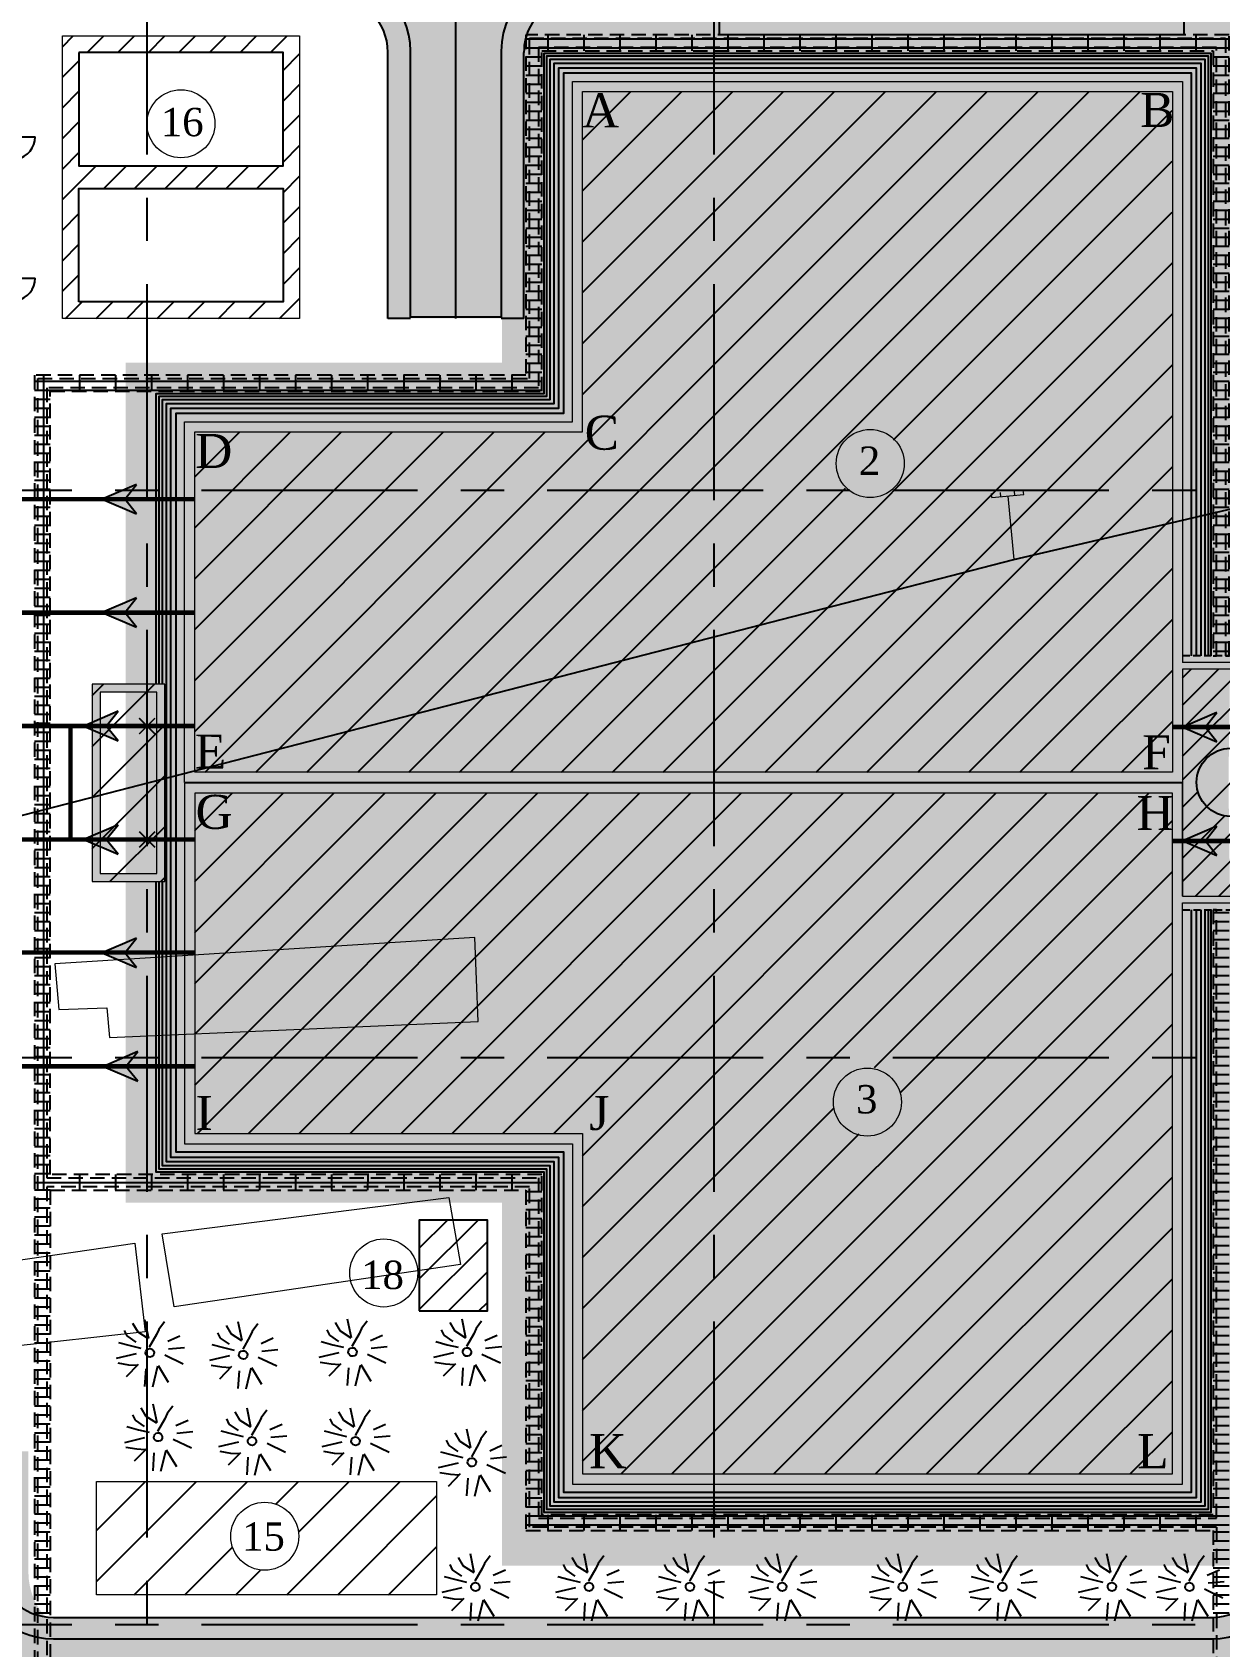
# Model space of a CAD drawing. Header units: metres. Extents: x 407434 to 407851, y 1441715 to 1442241.
# Drawn here: x 407650.4 to 407702.8, y 1441774 to 1441845.2 of the extents above; entities that cross this region are included whole.
import ezdxf

# ---------------------------------------------------------------- set-up
doc = ezdxf.new("R2010")
doc.units = ezdxf.units.M
doc.linetypes.add('CENTER', pattern=[50.800000000000004, 31.75, -6.35, 6.35, -6.35])
doc.linetypes.add('HIDDEN', pattern=[9.524999999999999, 6.35, -3.175])
for name, color, linetype in [('BRICK WALL', 1, 'Continuous'), ('Cen-Line', 251, 'CENTER'), ('CO-ORDINATES POINT', 3, 'Continuous'), ('DIM LAYER', 8, 'Continuous'), ('Ele-Line', 8, 'ZIGZAG'), ('EMBLEM', 211, 'Continuous'), ('FLOW_DIRECTION', 7, 'Continuous'), ('grid', 8, 'CENTER'), ('HATCH', 253, 'Continuous'), ('PCC', 8, 'HIDDEN'), ('PIPE', 3, 'Continuous'), ('PROPOSED_ROAD', 11, 'Continuous'), ('Tree2', 104, 'Continuous'), ('TXT-2', 7, 'Continuous'), ('y_cor', 252, 'Continuous')]:
    doc.layers.add(name, color=color, linetype=linetype)
for name, color, linetype, lineweight in [('Elec', 1, 'ELEC', 18), ('Electric-Pole', 1, 'ELEC', 18), ('WALL', 7, 'Continuous', 20)]:
    doc.layers.add(name, color=color, linetype=linetype, lineweight=lineweight)
doc.styles.add('Bno', font='romantic.ttf', dxfattribs={"height": 2.5})
doc.styles.get("Standard").update_dxf_attribs({"font": 'simplex.shx'})
doc.linetypes.add('ELEC', pattern='A,6.349999999999998,-2.54,["E",Standard,S=3.799999999999998,R=0,X=0,Y=-1.9],-5.08,25.4', length=39.37)
doc.linetypes.add('ZIGZAG', pattern='A,0.00254,-5.08,[131,ltypeshp.shx,S=5.08,R=0,X=-5.08,Y=0],-10.16,[131,ltypeshp.shx,S=5.08,R=180,X=5.08,Y=0],-5.08', length=20.32254)
pattern_1 = [(45, (0, 0), (-0.6735192090801865, 0.6735192090801865), [])]
pattern_2 = [(0, (0, 0), (0.3175, 0.3175), [0.15875, -0.4762500000000001]), (90, (0.079375, -0.079375), (-0.3175, 0.3175), [0.15875, -0.4762500000000001])]

# ---------------------------------------------------------------- blocks, each defined once
blk = doc.blocks.new('PEP')
at = {"layer": 'Electric-Pole'}
for p, q in [((-0.7042795380693861, 2.817178851692004), (-0.7043480727006683, 2.998883813619613)), ((-0.3119818964623846, 2.817178850760683), (-0.3120504310936667, 2.998883812688291)), ((0.3119818971608765, 2.817178851226343), (0.3119133625295944, 2.998883814085273)), ((0.7042795385350475, 2.817178850295022), (0.7042110039037655, 2.998883812222629))]:
    blk.add_line(p, q, dxfattribs=at)
at = {"layer": 'Electric-Pole', "linetype": 'Continuous'}
for p, q in [((-0.7042795380693861, 2.817178851692004), (0.7042795385350475, 2.817178850295022)), ((0, 2.817178850993514), (0, 0))]:
    blk.add_line(p, q, dxfattribs=at)
blk = doc.blocks.new('FLD')
blk.add_hatch(color=3).paths.add_polyline_path([(-0.4199999999999875, -0.5250000000000057), (0, 0), (-0.4199999999999875, 0.5250000000000057), (0.7980000000000019, 0)])
at = {"color": 250}
for p, q in [((0, 0), (-0.4199999999999875, 0.5250000000000057)), ((-0.4199999999999875, 0.5250000000000057), (0.7980000000000019, 0)), ((0.7980000000000019, 0), (-0.4199999999999875, -0.5250000000000057)), ((-0.4199999999999875, -0.5250000000000057), (0, 0))]:
    blk.add_line(p, q, dxfattribs=at)
blk = doc.blocks.new('A$C0ED2451D')
at = {"color": 4}
blk.add_line((0, 0), (0, 806.1674950168817), dxfattribs=at)
blk.add_arc((-20.4131896039471, -242.4560352496628), 1048.82219967917, 13.36595349806649, 88.88478383463223)
blk = doc.blocks.new('A$C1A934475')
at = {"const_width": 0.1}
for points in [[(0.5, 0.5), (-0.5, -0.5)], [(-0.5, 0.5), (0.5, -0.5)]]:
    blk.add_lwpolyline(points, dxfattribs=at)
blk = doc.blocks.new('A$C7A43648C')
at = {"layer": 'DIM LAYER'}
h = blk.add_hatch(dxfattribs=at)
h.set_pattern_fill('GRATE', color=256, scale=0.5)
h.set_pattern_definition([(0, (0, 0), (0, 0.396875), []), (90, (0, 0), (-1.5875, 9.720633968232115e-17), [])])
h.paths.add_polyline_path([(-2.13524491089629, -11.71300910320133), (-1.435244910884649, -11.71300910320133), (-1.435244910884649, -39.07550910301507), (-32.43524491082644, -39.07550910301507), (-32.43524491082644, -24.07550910301507), (-54.10526700451737, -24.07550910301507), (-54.10526700451737, 11.84949089679867), (-32.43524491082644, 11.84949089679867), (-32.43524491082644, 26.84949089679867), (-1.435244910884649, 26.84949089679867), (-1.435244910884649, -0.5130091030150652), (-2.13524491089629, -0.5130091030150652), (-2.13524491089629, 26.14949089684524), (-31.73524491087301, 26.14949089684524), (-31.73524491087301, 11.14949089684524), (-53.40526700450573, 11.14949089684524), (-53.40526700450573, -23.37550910306163), (-31.73524491087301, -23.37550910306163), (-31.73524491087301, -38.37550910306163), (-2.13524491089629, -38.37550910306163)])
at = {"layer": 'EMBLEM'}
h = blk.add_hatch(dxfattribs=at)
h.set_pattern_fill('ANSI31', color=256, scale=0.5)
h.set_pattern_definition([(45, (-407707.9019562653, -1441825.094725574), (-1.122532015133644, 1.122532015133644), [])])
edge = h.paths.add_edge_path(flags=16)
edge.add_arc((-1.401956265326589, -6.094725574133918), 1.50000000002164, 0, 360)
h.paths.add_polyline_path([(-3.485244910873007, -1.113009103108197), (-3.485244910873007, -11.1130091031082), (0.514755089126993, -11.1130091031082), (0.514755089126993, -1.113009103108197)])
h = blk.add_hatch(dxfattribs=at)
h.set_pattern_fill('ANSI31', color=256, scale=0.5)
h.set_pattern_definition([(45, (-407704.4994106674, -1441815.992980273), (-1.122532015133644, 1.122532015133644), [])])
h.paths.add_polyline_path([(-3.485244910873007, -1.113009103108197), (-3.485244910873007, -11.1130091031082), (0.514755089126993, -11.1130091031082), (0.514755089126993, -1.113009103108197)], flags=16)
edge = h.paths.add_edge_path(flags=0)
edge.add_arc((-1.401956265326589, -6.094725574133918), 1.50000000002164, 0, 180)
edge.add_arc((-1.401956265326589, -6.094725574133918), 1.50000000002164, 180, 360)
h = blk.add_hatch(dxfattribs=at)
h.set_pattern_fill('ANSI31', color=256, scale=0.5)
h.set_pattern_definition([(45, (-407704.6372011757, -1441818.221898482), (-1.122532015133644, 1.122532015133644), [])])
h.paths.add_polyline_path([(-48.36307923478307, -1.763381403172389), (-51.5630797392223, -1.763381403172389), (-51.56306835327996, -10.46338139730506), (-48.36307923478307, -10.46338139730506)])
at = {"layer": 'HATCH'}
h = blk.add_hatch(color=8, dxfattribs=at)
h.dxf.hatch_style = 1
edge = h.paths.add_edge_path()
edge.add_line((-1.535244910919573, -11.71300910320133), (-1.535244910919572, -40.47550910306163))
edge.add_line((-1.535244910919573, -40.47550910315476), (-33.33524491089629, -40.47550910315477))
edge.add_line((-33.33524491084972, -40.47550910315476), (-33.33524491084973, -24.47550910315476))
edge.add_line((-33.33524491084972, -24.47550910315476), (-49.93524491082643, -24.47550910315476))
edge.add_line((-49.93524491082644, -24.47550910315476), (-49.93524491082645, 12.2494908967521))
edge.add_line((-49.93524491082644, 12.24949089693837), (-33.33524491084972, 12.24949089693837))
edge.add_line((-33.33524491084972, 12.24949089693837), (-33.33524491084972, 28.24949089693837))
edge.add_line((-33.33524491084972, 28.24949089693837), (-1.535244910873008, 28.24949089693837))
edge.add_line((-1.535244910919573, 28.24949089693837), (-1.535244910919572, -0.5130091029219344))
edge.add_line((-1.38524491089629, -11.71300910320133), (-1.38524491089629, -40.62550910306163))
edge.add_line((-1.38524491089629, -40.62550910306163), (-33.48524491087301, -40.62550910306163))
edge.add_line((-33.48524491087301, -40.62550910306163), (-33.48524491087301, -24.62550910306163))
edge.add_line((-33.48524491087301, -24.62550910306163), (-50.08524491084972, -24.62550910306163))
edge.add_line((-50.08524491084972, -24.62550910306163), (-50.08524491084972, 12.39949089684524))
edge.add_line((-50.08524491084972, 12.39949089684524), (-33.48524491087301, 12.39949089684524))
edge.add_line((-33.48524491087301, 12.39949089684524), (-33.48524491087301, 28.39949089684524))
edge.add_line((-33.48524491087301, 28.39949089684524), (-1.38524491089629, 28.39949089684524))
edge.add_line((-1.38524491089629, 28.39949089684524), (-1.38524491089629, -0.5130091030150616))
h = blk.add_hatch(dxfattribs=at)
h.set_pattern_fill('ANSI31', color=6, scale=0.3)
h.set_pattern_definition(pattern_1)
h.paths.add_polyline_path([(-52.87526700430317, 14.34949089679867), (-52.87526700430317, 26.80949089676142), (-42.41526700434042, 26.80949089676142), (-42.41526700434042, 14.34949089679867)])
h.paths.add_polyline_path([(-52.14526700432179, 26.07949089678004), (-52.14526700432179, 21.07949089678004), (-43.14526700432179, 21.07949089678004), (-43.14526700432179, 26.07949089678004)], flags=16)
h.paths.add_polyline_path([(-52.14526700432179, 15.07949089678004), (-52.14526700432179, 20.07949089678004), (-43.14526700432179, 20.07949089678004), (-43.14526700432179, 15.07949089678004)], flags=16)
h = blk.add_hatch(color=256, dxfattribs=at)
h.dxf.hatch_style = 1
h.paths.add_polyline_path([(-47.03524491086137, 9.34949089679867), (-29.93524491088465, 9.34949089679867), (-29.93524491088465, 24.34949089679867), (-3.935244910884649, 24.34949089679867), (-3.935244910884649, -5.65050910320133), (-47.03524491086137, -5.65050910320133)], flags=16)
h.paths.add_polyline_path([(-47.48524491087301, 9.799490896752104), (-30.38524491089629, 9.799490896752104), (-30.38524491089629, 24.7994908967521), (-3.485244910873007, 24.7994908967521), (-3.485244910873007, -6.100509103154764), (-47.48524491087301, -6.100509103154764)])
h = blk.add_hatch(dxfattribs=at)
h.set_pattern_fill('ANSI31', color=6, scale=0.5)
h.set_pattern_definition([(45, (0.5, -0.05000000004656613), (-1.122532015133644, 1.122532015133644), [])])
edge = h.paths.add_edge_path(flags=16)
edge.add_arc((-17.25769779883558, 7.907682093093172), 1.500000000144333, 0, 360)
h.paths.add_polyline_path([(-3.947229315061122, 24.34949089679867), (-29.93524491088465, 24.34949089679867), (-29.93524491088465, 9.34949089679867), (-47.03524491086137, 9.34949089679867), (-47.03524491086137, -5.65050910320133), (-3.935244910884649, -5.65050910320133), (-3.919572997605428, 9.34949089679867)])
h = blk.add_hatch(color=256, dxfattribs=at)
h.dxf.hatch_style = 1
h.paths.add_polyline_path([(0.8147550891153514, -8.676786561263725), (0.514755089126993, -8.676786561263725), (0.514755089126993, -11.1130091031082), (-3.485244910873007, -11.1130091031082), (-3.485244910873007, -11.41300910315476), (0.8147550891153514, -11.41300910315476)])
h.paths.add_polyline_path([(0.8147550891153514, -0.8130091030616313), (-3.485244910873007, -0.8130091030616313), (-3.485244910873007, -1.113009103108197), (0.514755089126993, -1.113009103108197), (0.514755089126993, -8.676786561263725), (0.8147550891153514, -8.676786561263725)])
h = blk.add_hatch(color=256, dxfattribs=at)
h.dxf.hatch_style = 1
h.paths.add_polyline_path([(-48.36307923478307, -1.763381403172389), (-51.5630797392223, -1.763381403172389), (-51.56306835327996, -10.46338139730506), (-48.36307923478307, -10.46338139730506)])
h.paths.add_polyline_path([(-48.713079234818, -2.113381403265521), (-51.213079234818, -2.113381403265521), (-51.21306885773083, -10.11338139721192), (-48.713079234818, -10.11338139721192)], flags=16)
h = blk.add_hatch(color=256, dxfattribs=at)
h.dxf.hatch_style = 1
h.paths.add_polyline_path([(-47.03524491086137, -21.57550910301507), (-29.93524491088465, -21.57550910301507), (-29.93524491088465, -36.57550910301507), (-3.935244910884649, -36.57550910301507), (-3.935244910884649, -6.575509103015065), (-47.03524491086137, -6.575509103015065)], flags=16)
h.paths.add_polyline_path([(-47.48524491087301, -22.0255091029685), (-30.38524491089629, -22.0255091029685), (-30.38524491089629, -37.0255091029685), (-3.485244910873007, -37.0255091029685), (-3.485244910873007, -6.125509103061631), (-47.48524491087301, -6.125509103061631)])
h = blk.add_hatch(dxfattribs=at)
h.set_pattern_fill('ANSI31', color=6, scale=0.5)
h.set_pattern_definition([(45, (0.5, 0.07499999995343387), (-1.122532015133644, 1.122532015133644), [])])
edge = h.paths.add_edge_path(flags=16)
edge.add_arc((-17.38074144668644, -20.13786476128735), 1.500000000020336, 0, 360)
h.paths.add_polyline_path([(-29.93524491088465, -36.57550910301507), (-3.935244910884649, -36.57550910301507), (-3.935244910884649, -6.575509103015065), (-47.03524491086137, -6.575509103015065), (-47.03524491086137, -21.57550910301507), (-29.93524491088465, -21.57550910301507)])
h = blk.add_hatch(dxfattribs=at)
h.set_pattern_fill('GRATE', color=256, scale=0.5)
h.set_pattern_definition([(0, (-407709.2072232694, -1441818.221898482), (0, 0.396875), []), (90, (-407709.2072232694, -1441818.221898482), (-1.5875, 9.720633968232115e-17), [])])
h.paths.add_polyline_path([(-53.40526700450573, -42.90442731278017), (-54.10526700451737, -42.90442731278017), (-54.10526700451737, -23.8139058186207), (-53.40526700450573, -23.8139058186207)])
h = blk.add_hatch(dxfattribs=at)
h.set_pattern_fill('ANSI31', color=6, scale=0.3)
h.set_pattern_definition(pattern_1)
h.paths.add_polyline_path([(-37.13720117573394, -29.39298027264886), (-34.13720117573394, -29.39298027264886), (-34.13720117573394, -25.39298027264886), (-37.13720117573394, -25.39298027264886)])
h = blk.add_hatch(dxfattribs=at)
h.set_pattern_fill('ANSI31', color=6, scale=0.5)
h.set_pattern_definition([(45, (0, 0), (-1.122532015133644, 1.122532015133644), [])])
edge = h.paths.add_edge_path(flags=16)
edge.add_arc((-43.95229461271083, -39.32698784745298), 1.50000000002164, 0, 360)
h.paths.add_polyline_path([(-51.37274491100106, -41.90442731278017), (-51.37274491100106, -36.90442731278017), (-36.37274491100106, -36.90442731278017), (-36.37274491100106, -41.90442731278017)])
h = blk.add_hatch(dxfattribs=at)
h.set_pattern_fill('GRATE', color=256, scale=0.5)
h.set_pattern_definition([(0, (-407704.6372011757, -1441818.221898482), (0, 0.396875), []), (90, (-407704.6372011757, -1441818.221898482), (-1.5875, 9.720633968232115e-17), [])])
h.paths.add_polyline_path([(-2.13524491089629, -42.90392726287246), (-1.435244910884649, -42.90392726287246), (-1.435244910884649, -38.89706025621854), (-2.13524491089629, -38.89706025621854)])
at = {"elevation": 30.02983894102666}
for points in [[(-52.14526700432179, 26.07949089678004), (-52.14526700432179, 21.07949089678004), (-43.14526700432179, 21.07949089678004), (-43.14526700432179, 26.07949089678004)], [(-52.14526700432179, 15.07949089678004), (-52.14526700432179, 20.07949089678004), (-43.14526700432179, 20.07949089678004), (-43.14526700432179, 15.07949089678004)]]:
    blk.add_lwpolyline(points, close=True, dxfattribs=at)
at = {"color": 252}
blk.add_circle((-1.364813562307972, -6.094725574133918), 1.50000000002164, dxfattribs=at)
at = {"layer": 'BRICK WALL', "elevation": 30.02983894102666}
for points in [[(-3.435244910884649, 37.30949089676142), (-3.435244910884649, 26.84949089679867), (-23.8952449108474, 26.84949089679867), (-23.8952449108474, 37.30949089676142)], [(-37.13720117573394, -29.39298027264886), (-34.13720117573394, -29.39298027264886), (-34.13720117573394, -25.39298027264886), (-37.13720117573394, -25.39298027264886)]]:
    blk.add_lwpolyline(points, close=True, dxfattribs=at)
at = {"layer": 'BRICK WALL', "color": 252, "elevation": 30.02983894102666}
for points in [[(-48.73524491087301, -1.763381403172389), (-48.73524491087301, 11.0494908967521), (-31.63524491083808, 11.0494908967521), (-31.63524491083808, 26.0494908967521), (-2.235244910873007, 26.0494908967521), (-2.235244910873007, -0.5130091030150652)], [(-48.61024491087301, -1.763381403172389), (-48.61024491087301, 10.9244908967521), (-31.51024491083808, 10.9244908967521), (-31.51024491083808, 25.9244908967521), (-2.360244910873007, 25.9244908967521), (-2.360244910873007, -0.5130091030150652)], [(-48.46024491084972, -1.763381403172389), (-48.46024491084972, 10.77449089684524), (-31.36024491087301, 10.77449089684524), (-31.36024491087301, 25.77449089684524), (-2.51024491089629, 25.77449089684524), (-2.51024491089629, -0.5130091030150652)], [(-48.28524491086137, -10.46338139730506), (-48.28524491086137, 10.59949089679867), (-31.18524491082644, 10.59949089679867), (-31.18524491082644, 25.59949089679867), (-2.685244910884649, 25.59949089679867), (-2.685244910884649, -0.5130091030150652)], [(-48.08524491084972, -10.46338139730506), (-48.08524491084972, 10.39949089684524), (-30.98524491087301, 10.39949089684524), (-30.98524491087301, 25.39949089684524), (-2.88524491089629, 25.39949089684524), (-2.88524491089629, -0.5130091030150652)], [(-47.86024491087301, -10.46338139730506), (-47.86024491087301, 10.1744908967521), (-30.76024491083808, 10.1744908967521), (-30.76024491083808, 25.1744908967521), (-3.110244910873007, 25.1744908967521), (-3.110244910873007, -0.5130091030150652)], [(-2.235244910873007, -11.71300910320133), (-2.235244910873007, -38.2755091029685), (-31.63524491083808, -38.2755091029685), (-31.63524491083808, -23.2755091029685), (-48.73524491087301, -23.2755091029685), (-48.73524491087301, -10.46338139730506)], [(-2.360244910873007, -11.71300910320133), (-2.360244910873007, -38.1505091029685), (-31.51024491083808, -38.1505091029685), (-31.51024491083808, -23.1505091029685), (-48.61024491087301, -23.1505091029685), (-48.61024491087301, -10.46338139730506)], [(-2.51024491089629, -11.71300910320133), (-2.51024491089629, -38.00050910306163), (-31.36024491087301, -38.00050910306163), (-31.36024491087301, -23.00050910306163), (-48.46024491084972, -23.00050910306163), (-48.46024491084972, -10.46338139730506)], [(-2.685244910884649, -11.71300910320133), (-2.685244910884649, -37.82550910301507), (-31.18524491082644, -37.82550910301507), (-31.18524491082644, -22.82550910301507), (-48.28524491086137, -22.82550910301507), (-48.28524491086137, -10.46338139730506)], [(-2.88524491089629, -11.71300910320133), (-2.88524491089629, -37.62550910306163), (-30.98524491087301, -37.62550910306163), (-30.98524491087301, -22.62550910306163), (-48.08524491084972, -22.62550910306163), (-48.08524491084972, -10.46338139730506)], [(-3.110244910873007, -11.71300910320133), (-3.110244910873007, -37.4005091029685), (-30.76024491083808, -37.4005091029685), (-30.76024491083808, -22.4005091029685), (-47.86024491087301, -22.4005091029685), (-47.86024491087301, -10.46338139730506)]]:
    blk.add_lwpolyline(points, dxfattribs=at)
at = {"layer": 'DIM LAYER', "linetype": 'HIDDEN', "ltscale": 0.1}
for points in [[(-53.95526700449409, -49.80442731222138), (-53.95526700449409, 11.6994908968918), (-32.28524491086137, 11.6994908968918), (-32.28524491086137, 26.6994908968918), (-1.585244910849724, 26.6994908968918), (-1.585244910849724, -0.5130091030150652), (-1.435244910884649, -0.5130091030150652), (-1.435244910884649, 26.84949089679867), (-32.43524491082644, 26.84949089679867), (-32.43524491082644, 11.84949089679867), (-54.10526700451737, 11.84949089679867), (-54.10526700451737, -49.65442731231451)], [(-1.985244910873007, -38.9255091031082), (-32.28524491086137, -38.9255091031082), (-32.28524491086137, -23.9255091031082), (-53.55526700452901, -23.9255091031082)], [(-53.40526700450573, -24.07550910301507), (-32.43524491082644, -24.07550910301507), (-32.43524491082644, -39.07550910301507), (-2.13524491089629, -39.07550910301507)], [(-2.13524491089629, -39.07550910301507), (-2.13524491089629, -49.65442731231451)], [(-1.985244910873007, -38.9255091031082), (-1.985244910873007, -49.80442731222138)]]:
    blk.add_lwpolyline(points, dxfattribs=at)
blk.add_lwpolyline([(-1.985244910873007, -0.5130091030150652), (-1.985244910873007, 26.2994908967521), (-31.88524491083808, 26.2994908967521), (-31.88524491083808, 11.2994908967521), (-53.55526700452901, 11.2994908967521), (-53.55526700452901, -23.5255091029685), (-31.88524491083808, -23.5255091029685), (-31.88524491083808, -38.5255091029685), (-1.985244910873007, -38.5255091029685), (-1.985244910873007, -11.71300910320133), (-2.13524491089629, -11.71300910320133), (-2.13524491089629, -38.37550910306163), (-31.73524491087301, -38.37550910306163), (-31.73524491087301, -23.37550910306163), (-53.40526700450573, -23.37550910306163), (-53.40526700450573, 11.14949089684524), (-31.73524491087301, 11.14949089684524), (-31.73524491087301, 26.14949089684524), (-2.13524491089629, 26.14949089684524), (-2.13524491089629, -0.5130091030150652)], close=True, dxfattribs=at)
at = {"layer": 'DIM LAYER', "linetype": 'HIDDEN', "ltscale": 0.1, "elevation": 30.02983894102666}
for points in [[(-53.55526700452901, -23.9255091031082), (-53.55526700452901, -49.80442731222138)], [(-53.40526700450573, -24.07550910301507), (-53.40526700450573, -49.65442731231451)]]:
    blk.add_lwpolyline(points, dxfattribs=at)
at = {"layer": 'PCC', "ltscale": 0.05, "elevation": 30.02983894102666}
blk.add_lwpolyline([(-3.485244910873007, -11.71300910320133), (1.11475508910371, -11.71300910320133), (1.11475508910371, -0.5130091030150652), (-3.485244910873007, -0.5130091030150652)], dxfattribs=at)
at = {"layer": 'PIPE', "color": 8, "linetype": 'HIDDEN', "ltscale": 0.25, "const_width": 0.2, "elevation": 30.02983894102666, "flags": 128}
for points in [[(-56.26524491060991, 6.386990896891803), (-47.03524491091957, 6.386990896891803)], [(-56.25002991606016, 1.386990896891803), (-47.02002991636982, 1.386990896891803)], [(-56.25002991606016, -3.613009103108197), (-47.02002991636982, -3.613009103108197)], [(-52.51400571654085, -8.613009103108197), (-52.51400571654085, -3.613009103108197)], [(-56.25002991606016, -8.613009103108197), (-47.02002991636982, -8.613009103108197)], [(-56.26524491060991, -13.59779410855845), (-47.03524491091957, -13.59779410855845)], [(-56.25002991606016, -18.6130091031082), (-47.02002991636982, -18.6130091031082)]]:
    blk.add_lwpolyline(points, dxfattribs=at)
at = {"layer": 'PIPE', "linetype": 'HIDDEN', "ltscale": 0.25, "const_width": 0.2, "elevation": 30.02983894102666, "flags": 128}
for points in [[(8.286378672055434, -3.660214828327298), (-3.935244910884649, -3.660214828327298)], [(8.314755089581013, -8.676786561263725), (-3.935244910884649, -8.676786561263725)]]:
    blk.add_lwpolyline(points, dxfattribs=at)
at = {"layer": 'WALL', "color": 5, "elevation": 30.02983894102666}
blk.add_lwpolyline([(-52.87526700430317, 14.34949089679867), (-52.87526700430317, 26.80949089676142), (-42.41526700434042, 26.80949089676142), (-42.41526700434042, 14.34949089679867)], close=True, dxfattribs=at)
at = {"layer": 'WALL', "elevation": 30.02983894102666, "flags": 128}
for points in [[(-3.485244910873007, -1.113009103108194), (-3.485244910873007, -6.100509103154764), (-47.48524491087301, -6.100509103154764), (-47.48524491087301, 9.799490896752104), (-30.38524491089629, 9.799490896752104), (-30.38524491089629, 24.7994908967521), (-3.485244910873007, 24.7994908967521), (-3.485244910873007, -0.8130091030616313)], [(-3.485244910873007, -11.1130091031082), (-3.485244910873007, -6.125509103061631), (-47.48524491087301, -6.125509103061631), (-47.48524491087301, -22.0255091029685), (-30.38524491089629, -22.0255091029685), (-30.38524491089629, -37.0255091029685), (-3.485244910873007, -37.0255091029685), (-3.485244910873007, -11.41300910315476)]]:
    blk.add_lwpolyline(points, dxfattribs=at)
for points in [[(-47.03524491086137, 9.34949089679867), (-29.93524491088465, 9.34949089679867), (-29.93524491088465, 24.34949089679867), (-3.935244910884649, 24.34949089679867), (-3.935244910884649, -5.65050910320133), (-47.03524491086137, -5.65050910320133)], [(-48.36307923478307, -1.763381403172389), (-51.5630797392223, -1.763381403172389), (-51.56306835327996, -10.46338139730506), (-48.36307923478307, -10.46338139730506)], [(-48.713079234818, -2.113381403265521), (-51.213079234818, -2.113381403265521), (-51.21306885773083, -10.11338139721192), (-48.713079234818, -10.11338139721192)], [(-47.03524491086137, -21.57550910301507), (-29.93524491088465, -21.57550910301507), (-29.93524491088465, -36.57550910301507), (-3.935244910884649, -36.57550910301507), (-3.935244910884649, -6.575509103015065), (-47.03524491086137, -6.575509103015065)]]:
    blk.add_lwpolyline(points, close=True, dxfattribs=at)
at = {"layer": 'WALL', "elevation": 30.02983894102666}
blk.add_lwpolyline([(-3.485244910873007, -11.41300910315476), (0.8147550891153514, -11.41300910315476), (0.8147550891153514, -0.8130091030616313), (-3.485244910873007, -0.8130091030616313)], dxfattribs=at)
blk.add_lwpolyline([(-3.485244910873007, -1.113009103108197), (-3.485244910873007, -11.1130091031082), (0.514755089126993, -11.1130091031082), (0.514755089126993, -1.113009103108197)], close=True, dxfattribs=at)
at = {"layer": 'WALL', "color": 5, "elevation": 30.02983894102666}
blk.add_lwpolyline([(-51.37274491100106, -41.90442731278017), (-51.37274491100106, -36.90442731278017), (-36.37274491100106, -36.90442731278017), (-36.37274491100106, -41.90442731278017), (-51.37274491100106, -41.90442731278017)], dxfattribs=at)
at = {"layer": 'WALL'}
for centre, radius in [((-47.64526700432179, 22.93515368527733, 73.87551682329826), 1.50000000002164), ((-17.25769779883558, 7.957682093139738, 30.02983894109942), 1.500000000144335), ((-17.38074144668644, -20.18786476133391, 30.02983894109942), 1.500000000020337), ((-38.70303541870089, -27.72050910326652, 30.02983894102666), 1.50000000002164), ((-43.95229461271083, -39.32698784745298, 30.02983894102666), 1.50000000002164)]:
    blk.add_circle(centre, radius, dxfattribs=at)
at = {"xscale": 0.001, "yscale": 0.001, "zscale": 0.001, "rotation": 270}
for p in [(-54.87526700424496, 22.36201568879187, 30.02983894117443), (-54.87526700430317, 16.1320156888105, 30.02983894117443)]:
    blk.add_blockref('A$C0ED2451D', p, dxfattribs=at)
at = {"layer": 'FLOW_DIRECTION', "linetype": 'Continuous', "lineweight": -3, "xscale": -1.237284573351892, "yscale": 1.237284573351892, "zscale": 1.237284573351892}
for p in [(-50.12631924520247, 6.386990896891803, 30.02983894109942), (-50.12631924520247, 1.386990896891803, 30.02983894109942), (-50.93688495084643, -3.613009103108197, 30.02983894109942), (-2.491081029409543, -3.660214828327298, 30.19132526628061), (-50.93688495084643, -8.613009103108197, 30.02983894109942), (-2.491081029409543, -8.676786561263725, 30.19132526628061), (-50.12631924520247, -13.6130091031082, 30.02983894109942), (-50.07400643039728, -18.6130091031082, 30.02983894109942)]:
    blk.add_blockref('FLD', p, dxfattribs=at)
at = {"layer": 'y_cor', "xscale": 0.7, "yscale": 0.7, "zscale": 0.7}
for p in [(-49.13720117573394, -3.613009103108197, 30.02983894109942), (-49.13720117573394, -8.613009103108197, 30.02983894109942)]:
    blk.add_blockref('A$C1A934475', p, dxfattribs=at)
at = {"layer": 'TXT-2', "style": 'Bno'}
for s, height, p in [('16', 1.250000000018033, (-48.53583654359682, 22.38395801768638, 73.87551682329826)), ('2', 1.250000000120279, (-17.75769779889379, 7.457682093139738, 30.02983894109942)), ('3', 1.250000000016948, (-17.88074144668644, -20.68786476133391, 30.02983894109942)), ('18', 1.250000000018033, (-39.70303541870089, -28.42982862982899, 30.02983894102666)), ('15', 1.250000000018033, (-44.95229461271083, -39.95939553109929, 30.02983894102666))]:
    blk.add_text(s, height=height, dxfattribs=at).set_placement(p)
blk = doc.blocks.new('PTR2')
at = {"layer": 'Tree2', "linetype": 'Continuous'}
for p, q in [((-0.0927637852728367, 1.48422060906887), (0, 0.6493465304374695)), ((-0.9276378974318504, 0.8348741009831429), (-1.020401682704686, 1.082244202494621)), ((-0.5565827339887619, 0.5256614685058594), (-0.9276378974318504, 0.8348741009831429)), ((-0.4328976832330227, 0.9585591405630112), (-0.6184252649545671, 1.360535569489002)), ((0, 0.6184252426028252), (-0.4328976832330227, 0.9585591405630112)), ((0.3710551578551531, 0.7730315700173378), (0, 0.2473700791597366)), ((0.494740214198828, 0.9894804283976552), (0.3710551578551531, 0.7730315700173378)), ((0.7730315811932087, 1.298693038523196), (0.494740214198828, 0.9894804283976552)), ((-1.48422063142061, -0.0927637964487076), (-0.5875039994716647, 0.0309212431311607)), ((-1.329614315181969, 0.5875039771199227), (-0.8348741065710783, 0.4019764065742494)), ((-0.8348741065710783, 0.4019764065742494), (-0.3710551578551531, 0.2473700791597366)), ((0.8348741121590137, 0.4328976720571518), (1.391456846147774, 0.6184252426028252)), ((0.8348741121590137, 0.0927637740969658), (1.546063162386417, 0.0927637740969658)), ((-1.453299371525645, -0.3092126548290253), (-0.98948042280972, -0.4328976944088936)), ((-0.5565827339887619, -0.4638189598917962), (-1.14408673904836, -0.9585591629147528)), ((-0.98948042280972, -0.4328976944088936), (-0.6184252649545671, -0.4947402253746989)), ((-0.2473701070994139, -0.680267795920372), (-0.3710551578551531, -1.453299388289449)), ((0.2782913669943809, -0.6184252649545671), (-0.0309212654829025, -1.515141896903514)), ((0.3092126324772835, -0.5875039994716647), (0.6802677903324366, -1.360535591840744)), ((0.6493465304374695, -0.1546063274145126), (1.422378111630678, -0.6184252649545671))]:
    blk.add_line(p, q, dxfattribs=at)
at = {"layer": 'Tree2'}
blk.add_ellipse((0, 0), major_axis=(0.1325276335048291, 0.1325276335048291), ratio=0.999999999999934, start_param=5.497787143782105, end_param=11.78097245096169, dxfattribs=at)

msp = doc.modelspace()

# ---------------------------------------------------------------- hatches: boundary and pattern name
at = {"layer": 'HATCH'}
h = msp.add_hatch(dxfattribs=at)
h.set_pattern_fill('CROSS', color=256, scale=0.05)
h.set_pattern_definition(pattern_2)
h.paths.add_polyline_path([(407620.2019341719, 1441777.81747117), (407620.2019341719, 1441844.301389379, -0.4142135623730951), (407627.7019341719, 1441851.801389379), (407675.4887062652, 1441851.801389379), (407675.4887062652, 1441852.801389379), (407627.7019341719, 1441852.801389379, 0.4142135623730951), (407619.2019341719, 1441844.301389379), (407619.2019341719, 1441777.81747117, -0.4142135623700899), (407616.701934172, 1441775.31747117), (407525.9462647068, 1441775.317471169), (407525.9462647068, 1441774.317471169), (407616.701934172, 1441774.31747117, 0.4142135623700902)])
h = msp.add_hatch(color=256, dxfattribs=at)
h.dxf.hatch_style = 1
edge = h.paths.add_edge_path()
edge.add_line((407647.8744223415, 1441777.873254128), (407647.8744223415, 1441782.69970707))
edge.add_line((407647.8744223415, 1441782.69970707), (407643.8744223415, 1441782.69970707))
edge.add_line((407643.8744223415, 1441782.69970707), (407643.8744223415, 1441777.873254128))
edge.add_arc((407640.3744223415, 1441777.873254128), 3.5, -90, 0, ccw=False)
edge.add_line((407640.3744223415, 1441774.373254128), (407627.7019223421, 1441774.373254128))
edge.add_arc((407627.7019223421, 1441777.873254128), 3.5, 180, 270, ccw=False)
edge.add_line((407624.2019223421, 1441777.873254128), (407624.2019223421, 1441799.110228253))
edge.add_arc((407627.7019223421, 1441799.110228253), 3.5, 90, 180, ccw=False)
edge.add_line((407627.7019223421, 1441802.610228253), (407632.8386944356, 1441802.610228253))
edge.add_line((407632.8386944356, 1441802.610228253), (407632.8386944356, 1441806.610228253))
edge.add_line((407632.8386944356, 1441806.610228253), (407627.7019223421, 1441806.610228253))
edge.add_arc((407627.7019223421, 1441810.110228253), 3.5, 180, 270, ccw=False)
edge.add_line((407624.2019223421, 1441810.110228253), (407624.2019223421, 1441826.118380977))
edge.add_arc((407627.7019223421, 1441826.118380977), 3.5, 90, 180, ccw=False)
edge.add_line((407627.7019223421, 1441829.618380977), (407632.8386944356, 1441829.618380977))
edge.add_line((407632.8386944356, 1441829.618380977), (407632.8386944356, 1441833.618380977))
edge.add_line((407632.8386944356, 1441833.618380977), (407627.7019223421, 1441833.618380977))
edge.add_arc((407627.7019223421, 1441837.118380977), 3.5, 180, 270, ccw=False)
edge.add_line((407624.2019223421, 1441837.118380977), (407624.2019223421, 1441844.357172338))
edge.add_arc((407627.7019223421, 1441844.357172338), 3.5, 90, 180, ccw=False)
edge.add_line((407627.7019223421, 1441847.857172338), (407663.6119444354, 1441847.857172338))
edge.add_arc((407663.6119444354, 1441844.357172338), 3.5, 0, 90, ccw=False)
edge.add_line((407667.1119444354, 1441844.357172338), (407667.1119444354, 1441832.627172338))
edge.add_line((407667.1119444354, 1441832.627172338), (407671.1119444354, 1441832.627172338))
edge.add_line((407671.1119444354, 1441832.627172338), (407671.1119444354, 1441844.357172338))
edge.add_arc((407674.6119444355, 1441844.357172338), 3.500000000058208, 75.49289842886168, 180, ccw=False)
edge.add_line((407675.4886944353, 1441847.745580436), (407675.4886944353, 1441851.857172338))
edge.add_line((407675.4886944353, 1441851.857172338), (407627.7019223421, 1441851.857172338))
edge.add_arc((407627.7019223421, 1441844.357172338), 7.5, 90, 180)
edge.add_line((407620.2019223421, 1441844.357172338), (407620.2019223421, 1441777.873254129))
edge.add_arc((407616.7019223421, 1441777.873254129), 3.499999999941792, -90, 0, ccw=False)
edge.add_line((407616.7019223421, 1441774.373254129), (407525.946252877, 1441774.373254128))
edge.add_line((407525.946252877, 1441774.373254128), (407525.6918089061, 1441770.373254129))
edge.add_line((407525.6918089061, 1441770.373254129), (407720.5896168055, 1441770.373254129))
edge.add_line((407720.5896168055, 1441770.373254129), (407720.5896168055, 1441774.37361129))
edge.add_line((407720.5896168055, 1441774.37361129), (407713.4519444354, 1441774.37361129))
edge.add_arc((407713.4519444353, 1441777.873611289), 3.499999999534339, 180, 270.0000000009528, ccw=False)
edge.add_line((407709.9519444358, 1441777.873611289), (407709.9519444358, 1441778.135188756))
edge.add_line((407709.9519444358, 1441778.135188756), (407709.9519444357, 1441843.255530239))
edge.add_line((407709.9519444357, 1441843.255530239), (407705.9519444352, 1441843.255530239))
edge.add_line((407705.9519444352, 1441843.255530239), (407705.9519444353, 1441777.873254128))
edge.add_arc((407702.4519444353, 1441777.873254128), 3.5, -90, 0, ccw=False)
edge.add_line((407702.4519444353, 1441774.373254128), (407651.3744223415, 1441774.373254128))
edge.add_arc((407651.3744223415, 1441777.873254128), 3.5, 180, 270, ccw=False)
h = msp.add_hatch(color=253, dxfattribs=at)
h.dxf.hatch_style = 1
edge = h.paths.add_edge_path()
edge.add_arc((407627.7019341716, 1441844.301389379), 7.5, 90, 180)
edge.add_line((407620.2019341716, 1441844.301389379), (407620.2019341716, 1441777.81747117))
edge.add_arc((407616.7019341717, 1441777.81747117), 3.499999999941792, -89.99999999904719, 0, ccw=False)
edge.add_line((407616.7019341717, 1441774.31747117), (407525.9462647066, 1441774.317471169))
edge.add_line((407525.9462647066, 1441774.317471169), (407525.6918207356, 1441770.31747117))
edge.add_line((407525.6918207356, 1441770.31747117), (407702.4519562653, 1441770.31747117))
edge.add_arc((407702.4519562653, 1441777.81747117), 7.5, 270, 360)
edge.add_line((407709.9519562653, 1441777.81747117), (407709.9519562653, 1441843.19974728))
edge.add_line((407709.9519562653, 1441843.19974728), (407705.9519562648, 1441843.19974728))
edge.add_line((407705.9519562648, 1441843.19974728), (407705.9519562648, 1441777.81747117))
edge.add_arc((407702.4519562648, 1441777.81747117), 3.5, -90, 0, ccw=False)
edge.add_line((407702.4519562648, 1441774.31747117), (407653.2644562648, 1441774.31747117))
edge.add_arc((407653.2644562648, 1441777.31747117), 3, 180, 270, ccw=False)
edge.add_line((407650.2644562648, 1441777.31747117), (407650.2644562648, 1441782.643924111))
edge.add_line((407650.2644562648, 1441782.643924111), (407646.2644562648, 1441782.643924111))
edge.add_line((407646.2644562648, 1441782.643924111), (407646.2644562648, 1441777.31747117))
edge.add_arc((407643.2644562648, 1441777.31747117), 3, -90, 0, ccw=False)
edge.add_line((407643.2644562648, 1441774.31747117), (407627.7019341715, 1441774.31747117))
edge.add_arc((407627.7019341713, 1441777.81747117), 3.5, 259.98556258642793, 270.00000000381146, ccw=False)
edge.add_arc((407627.7019341715, 1441777.817471169), 3.499999999806474, 179.9999999961885, 259.9855625820117, ccw=False)
edge.add_line((407624.2019341716, 1441777.81747117), (407624.2019341716, 1441799.054445294))
edge.add_arc((407627.7019341716, 1441799.054445294), 3.5, 90, 180, ccw=False)
edge.add_line((407627.7019341716, 1441802.554445294), (407632.8387062651, 1441802.554445294))
edge.add_line((407632.8387062651, 1441802.554445294), (407632.8387062651, 1441806.554445294))
edge.add_line((407632.8387062651, 1441806.554445294), (407627.7019341716, 1441806.554445294))
edge.add_arc((407627.7019341716, 1441810.054445294), 3.5, 180, 270, ccw=False)
edge.add_line((407624.2019341716, 1441810.054445294), (407624.2019341716, 1441826.062598018))
edge.add_arc((407627.7019341715, 1441826.062598018), 3.499999999941792, 115.27897233343529, 180, ccw=False)
edge.add_arc((407627.7019341715, 1441826.062598018), 3.499999999999395, 89.99999999714129, 115.27897233257369, ccw=False)
edge.add_line((407627.7019341717, 1441829.562598018), (407632.8387062651, 1441829.562598018))
edge.add_line((407632.8387062651, 1441829.562598018), (407632.8387062651, 1441833.562598018))
edge.add_line((407632.8387062651, 1441833.562598018), (407627.7019341715, 1441833.562598018))
edge.add_arc((407627.7019341715, 1441837.062598018), 3.5, 241.8181722682478, 270, ccw=False)
edge.add_arc((407627.7019341716, 1441837.062598018), 3.500000000016395, 180, 241.81817226740782, ccw=False)
edge.add_line((407624.2019341716, 1441837.062598018), (407624.2019341716, 1441844.301389379))
edge.add_arc((407627.7019341716, 1441844.301389379), 3.5, 90, 180, ccw=False)
edge.add_line((407627.7019341716, 1441847.801389379), (407663.6119562649, 1441847.801389379))
edge.add_arc((407663.6119562649, 1441844.301389379), 3.5, 0, 90, ccw=False)
edge.add_line((407667.1119562649, 1441844.301389379), (407667.1119562649, 1441832.571389379))
edge.add_line((407667.1119562649, 1441832.571389379), (407671.1119562649, 1441832.571389379))
edge.add_line((407671.1119562649, 1441832.571389379), (407671.1119562649, 1441844.301389379))
edge.add_arc((407674.6119562649, 1441844.301389379), 3.5, 90, 180, ccw=False)
edge.add_line((407674.6119562649, 1441847.801389379), (407675.4887062649, 1441847.801389379))
edge.add_line((407675.4887062649, 1441847.801389379), (407675.4887062649, 1441851.801389379))
edge.add_line((407675.4887062649, 1441851.801389379), (407627.6216316062, 1441851.801389379))
h = msp.add_hatch(dxfattribs=at)
h.set_pattern_fill('CROSS', color=256, scale=0.05)
h.set_pattern_definition(pattern_2)
h.paths.add_polyline_path([(407625.2019341719, 1441799.054445294, -0.4142135623730951), (407627.7019341719, 1441801.554445294), (407632.8387062654, 1441801.554445294), (407632.8387062654, 1441802.554445294), (407627.7019341719, 1441802.554445294, 0.4142135623730951), (407624.2019341719, 1441799.054445294), (407624.2019341719, 1441777.81747117, 0.4142135623730951), (407627.7019341719, 1441774.31747117), (407640.3744341713, 1441774.31747117, 0.4142135623730951), (407643.8744341713, 1441777.81747117), (407643.8744341713, 1441782.643924111), (407642.8744341713, 1441782.643924111), (407642.8744341713, 1441777.81747117, -0.4142135623730951), (407640.3744341713, 1441775.31747117), (407627.7019341719, 1441775.31747117, -0.4142135623730951), (407625.2019341719, 1441777.81747117)])
h.paths.add_polyline_path([(407625.2019341719, 1441826.062598018, -0.4142135623730951), (407627.7019341719, 1441828.562598018), (407632.8387062654, 1441828.562598018), (407632.8387062654, 1441829.562598018), (407627.7019341719, 1441829.562598018, 0.4142135623730951), (407624.2019341719, 1441826.062598018), (407624.2019341719, 1441810.054445294, 0.4142135623730951), (407627.7019341719, 1441806.554445294), (407632.8387062654, 1441806.554445294), (407632.8387062654, 1441807.554445294), (407627.7019341719, 1441807.554445294, -0.4142135623730951), (407625.2019341719, 1441810.054445294)])
h.paths.add_polyline_path([(407625.2019341719, 1441844.301389379, -0.4142135623730951), (407627.7019341719, 1441846.801389379), (407663.6119562652, 1441846.801389379, -0.4142135623730951), (407666.1119562652, 1441844.301389379), (407666.1119562652, 1441832.571389379), (407667.1119562652, 1441832.571389379), (407667.1119562652, 1441844.301389379, 0.4142135623730951), (407663.6119562652, 1441847.801389379), (407627.7019341719, 1441847.801389379, 0.4142135623730951), (407624.2019341719, 1441844.301389379), (407624.2019341719, 1441837.062598018, 0.4142135623730951), (407627.7019341719, 1441833.562598018), (407632.8387062654, 1441833.562598018), (407632.8387062654, 1441834.562598018), (407627.7019341719, 1441834.562598018, -0.4142135623730951), (407625.2019341719, 1441837.062598018)])
h.paths.add_polyline_path([(407675.4887062652, 1441847.689797477, 0.4904745516518766), (407671.1119562652, 1441844.301389379), (407671.1119562652, 1441832.571389379), (407672.1119562652, 1441832.571389379), (407672.1119562652, 1441844.301389379, -0.5235105980176201), (407675.4887062651, 1441846.642609027)])
h = msp.add_hatch(color=253, dxfattribs=at)
h.dxf.hatch_style = 1
edge = h.paths.add_edge_path()
edge.add_line((407623.6619562649, 1441844.479747281), (407623.6619562649, 1441802.81747117))
edge.add_arc((407620.1619562648, 1441802.81747117), 3.500000000116415, -78.06784334806008, 0, ccw=False)
edge.add_line((407620.8855929224, 1441799.393095316), (407620.8855929224, 1441795.241847023))
edge.add_arc((407620.1619562648, 1441791.81747117), 3.49999999997615, 0, 78.06784334806008, ccw=False)
edge.add_line((407623.6619562649, 1441791.81747117), (407623.661956265, 1441777.81747117))
edge.add_arc((407620.161956265, 1441777.81747117), 3.5, 269.99999999809427, 359.99999999618854, ccw=False)
edge.add_line((407620.1619562649, 1441774.31747117), (407525.9462647066, 1441774.317471169))
edge.add_line((407525.9462647066, 1441774.317471169), (407525.6918207356, 1441770.31747117))
edge.add_line((407525.6918207356, 1441770.31747117), (407702.4519562653, 1441770.31747117))
edge.add_arc((407702.4519562653, 1441777.81747117), 7.5, 270, 360)
edge.add_line((407709.9519562653, 1441777.81747117), (407709.9519562653, 1441843.19974728))
edge.add_line((407709.9519562653, 1441843.19974728), (407705.9519562648, 1441843.19974728))
edge.add_line((407705.9519562648, 1441843.19974728), (407705.9519562648, 1441777.81747117))
edge.add_arc((407702.4519562648, 1441777.81747117), 3.5, -90, 0, ccw=False)
edge.add_line((407702.4519562648, 1441774.31747117), (407631.1619562649, 1441774.31747117))
edge.add_arc((407631.1619562649, 1441777.81747117), 3.5, 180, 270, ccw=False)
edge.add_line((407627.6619562649, 1441777.81747117), (407627.661956265, 1441844.67974728))
h = msp.add_hatch(color=256, dxfattribs=at)
h.dxf.hatch_style = 1
edge = h.paths.add_edge_path()
edge.add_line((407623.6619562649, 1441844.479747281), (407623.6619562649, 1441802.81747117))
edge.add_arc((407620.1619562648, 1441802.81747117), 3.500000000116415, -78.06784334806008, 0, ccw=False)
edge.add_line((407620.8855929224, 1441799.393095316), (407620.8855929224, 1441795.241847023))
edge.add_arc((407620.1619562648, 1441791.81747117), 3.49999999997615, 0, 78.06784334806008, ccw=False)
edge.add_line((407623.6619562649, 1441791.81747117), (407623.661956265, 1441777.81747117))
edge.add_arc((407620.161956265, 1441777.81747117), 3.5, 269.99999999809427, 359.99999999618854, ccw=False)
edge.add_line((407620.1619562649, 1441774.31747117), (407525.9462647066, 1441774.317471169))
edge.add_line((407525.9462647066, 1441774.317471169), (407525.6918207356, 1441770.31747117))
edge.add_line((407525.6918207356, 1441770.31747117), (407702.4519562653, 1441770.31747117))
edge.add_arc((407702.4519562653, 1441777.81747117), 7.5, 270, 360)
edge.add_line((407709.9519562653, 1441777.81747117), (407709.9519562653, 1441843.19974728))
edge.add_line((407709.9519562653, 1441843.19974728), (407705.9519562648, 1441843.19974728))
edge.add_line((407705.9519562648, 1441843.19974728), (407705.9519562648, 1441777.81747117))
edge.add_arc((407702.4519562648, 1441777.81747117), 3.5, -90, 0, ccw=False)
edge.add_line((407702.4519562648, 1441774.31747117), (407631.1619562649, 1441774.31747117))
edge.add_arc((407631.1619562649, 1441777.81747117), 3.5, 180, 270, ccw=False)
edge.add_line((407627.6619562649, 1441777.81747117), (407627.661956265, 1441844.67974728))
h = msp.add_hatch(color=253, dxfattribs=at)
h.dxf.hatch_style = 1
edge = h.paths.add_edge_path()
edge.add_line((407619.0919873449, 1441774.31747117), (407525.9462647066, 1441774.317471169))
edge.add_line((407525.9462647066, 1441774.317471169), (407525.6918207356, 1441770.31747117))
edge.add_line((407525.6918207356, 1441770.31747117), (407702.4519562653, 1441770.31747117))
edge.add_arc((407702.4519562653, 1441777.81747117), 7.5, 270, 360)
edge.add_line((407709.9519562653, 1441777.81747117), (407709.9519562653, 1441843.19974728))
edge.add_line((407709.9519562653, 1441843.19974728), (407705.9519562648, 1441843.19974728))
edge.add_line((407705.9519562648, 1441843.19974728), (407705.9519562648, 1441777.81747117))
edge.add_arc((407702.4519562648, 1441777.81747117), 3.5, -90, 0, ccw=False)
edge.add_line((407702.4519562648, 1441774.31747117), (407653.2644562648, 1441774.31747117))
edge.add_arc((407653.2644562648, 1441777.31747117), 3, 180, 270, ccw=False)
edge.add_line((407650.2644562648, 1441777.31747117), (407650.2644562648, 1441777.815005901))
edge.add_line((407650.2644562648, 1441777.815005901), (407646.2644562648, 1441777.815005901))
edge.add_line((407646.2644562648, 1441777.815005901), (407646.2644562648, 1441777.31747117))
edge.add_arc((407643.2644562648, 1441777.31747117), 3, -90, 0, ccw=False)
edge.add_line((407643.2644562648, 1441774.31747117), (407630.0919562651, 1441774.31747117))
edge.add_arc((407630.0919562651, 1441777.81747117), 3.5, 180, 270, ccw=False)
h = msp.add_hatch(dxfattribs=at)
h.set_pattern_fill('CROSS', color=256, scale=0.05)
h.set_pattern_definition(pattern_2)
h.paths.add_polyline_path([(407720.5896286353, 1441769.31747117), (407720.5896286353, 1441770.31747117), (407525.6918207359, 1441770.31747117), (407525.6918207359, 1441769.31747117)])
edge = h.paths.add_edge_path()
edge.add_arc((407716.3088065973, 1441779.001413652), 5.486124796007269, 192.4590387620109, 192.4628588453155)
edge.add_line((407710.9519562656, 1441777.81747117), (407710.9519562655, 1441843.19974728))
edge.add_line((407710.9519562655, 1441843.19974728), (407709.9519562655, 1441843.19974728))
edge.add_line((407709.9519562655, 1441843.19974728), (407709.9519562598, 1441777.81782833))
edge.add_line((407709.9519562598, 1441777.81782833), (407710.9518773405, 1441777.81782833))
edge = h.paths.add_edge_path()
edge.add_arc((407713.4519562676, 1441777.817886187), 3.50000000821982, 180.0067939188243, 269.9984474591068)
edge.add_arc((407716.3088065971, 1441779.001413651), 5.486124795541929, 238.6168676857885, 238.618027864241)
edge.add_arc((407713.4519562681, 1441777.817828339), 3.500000008212473, 180.0058469277423, 269.999999952311, ccw=False)
h = msp.add_hatch(dxfattribs=at)
h.set_pattern_fill('CROSS', color=256, scale=0.05)
h.set_pattern_definition(pattern_2)
h.paths.add_polyline_path([(407705.9519562651, 1441843.19974728), (407704.9519562651, 1441843.19974728), (407704.9519562651, 1441777.81747117, -0.4142135623733556), (407702.4519562651, 1441775.31747117), (407651.3744341713, 1441775.31747117, -0.4142135623730951), (407648.8744341713, 1441777.81747117), (407648.8744341713, 1441782.643924111), (407647.8744341713, 1441782.643924111), (407647.8744341713, 1441777.81747117, 0.4142135623730962), (407651.3744341713, 1441774.31747117), (407702.4519562651, 1441774.31747117, 0.4142135623733562), (407705.9519562651, 1441777.81747117)])

# ---------------------------------------------------------------- linework, layer by layer
at = {"layer": 'Cen-Line', "color": 252, "ltscale": 0.5, "flags": 128}
msp.add_lwpolyline([(407669.1119562649, 1441832.571389379), (407669.1119562649, 1441850)], dxfattribs=at)
at = {"layer": 'Ele-Line', "color": 34, "linetype": 'ZIGZAG', "ltscale": 0.2, "flags": 128}
msp.add_lwpolyline([(407560.8456506667, 1441753.237226749), (407608.5472385454, 1441784.296673603), (407649.1551214528, 1441810.462080532), (407693.712011383, 1441821.941888272), (407731.0799290918, 1441830.655213879), (407769.6233894817, 1441832.103293693)], dxfattribs=at)
at = {"layer": 'grid', "ltscale": 0.3, "flags": 128}
for points, elevation in [([(407655.5, 1441717.880084469), (407655.5, 1441875)], 14.86), ([(407680.5, 1441717.880084469), (407680.5, 1441875)], 14.86), ([(407505.5, 1441825), (407805.5, 1441825)], 14.765), ([(407505.5, 1441800), (407805.5, 1441800)], 14.765), ([(407505.5, 1441775), (407805.5, 1441775)], 14.765)]:
    msp.add_lwpolyline(points, dxfattribs=dict(at, elevation=elevation))
at = {"layer": 'PROPOSED_ROAD', "color": 252}
msp.add_line((407672.1119562652, 1441832.571389379), (407672.1119562652, 1441844.301389379), dxfattribs=at)
at = {"layer": 'PROPOSED_ROAD'}
for points in [[(407627.7019341719, 1441847.85718533, 0.414213562373095), (407624.2019341719, 1441844.35718533), (407624.2019341719, 1441837.118393969, 0.414213562373095), (407627.7019341719, 1441833.618393969), (407632.8387062654, 1441833.618393969), (407632.8387062654, 1441829.618393969), (407627.7019341719, 1441829.618393969, 0.414213562373095), (407624.2019341719, 1441826.118393969), (407624.2019341719, 1441810.110241245, 0.414213562373095), (407627.7019341719, 1441806.610241245), (407632.8387062654, 1441806.610241245), (407632.8387062654, 1441802.610241245), (407627.7019341719, 1441802.610241245, 0.414213562373095), (407624.2019341719, 1441799.110241245), (407624.2019341719, 1441777.873267121, 0.414213562373095), (407627.7019341719, 1441774.373267121), (407640.3744341713, 1441774.373267121, 0.414213562373095), (407643.8744341713, 1441777.873267121), (407643.8744341713, 1441782.699720062), (407647.8744341713, 1441782.699720062), (407647.8744341713, 1441777.873267121, 0.414213562373095), (407651.3744341713, 1441774.373267121), (407702.4519562651, 1441774.373267121, 0.414213562373095), (407705.9519562651, 1441777.873267121)], [(407675.4887062652, 1441847.745593428, 0.4904745516535091), (407671.1119562652, 1441844.35718533), (407671.1119562652, 1441832.62718533), (407667.1119562652, 1441832.62718533), (407667.1119562652, 1441844.35718533, 0.414213562373095), (407663.6119562652, 1441847.85718533)]]:
    msp.add_lwpolyline(points, format="xyb", dxfattribs=at)
at = {"layer": 'PROPOSED_ROAD', "color": 252}
msp.add_lwpolyline([(407666.1119562652, 1441832.571389379), (407666.1119562652, 1441844.301389379, 0.414213562373095), (407663.6119562652, 1441846.801389379), (407627.7019341719, 1441846.801389379, 0.414213562373095), (407625.2019341719, 1441844.301389379), (407625.2019341719, 1441837.062598018, 0.414213562373095), (407627.7019341719, 1441834.562598018), (407632.8387062654, 1441834.562598018)], format="xyb", dxfattribs=at)
at = {"layer": 'PROPOSED_ROAD', "color": 252, "flags": 128}
msp.add_lwpolyline([(407647.8744341713, 1441782.643924111), (407648.8744341713, 1441782.643924111), (407648.8744341713, 1441777.81747117, 0.414213562373095), (407651.3744341713, 1441775.31747117), (407702.4519562651, 1441775.31747117, 0.414213562373095), (407704.9519562651, 1441777.81747117), (407704.9519562651, 1441843.19974728), (407705.9519562651, 1441843.19974728)], format="xyb", dxfattribs=at)
at = {"layer": 'PROPOSED_ROAD', "flags": 128}
for points in [[(407667.1119562652, 1441832.571389379), (407666.1119562652, 1441832.571389379)], [(407672.1119562652, 1441832.571389379), (407671.1119562652, 1441832.571389379)]]:
    msp.add_lwpolyline(points, dxfattribs=at)
at = {"layer": 'PROPOSED_ROAD', "color": 252}
msp.add_arc((407674.6119562652, 1441844.301389379), 2.5, 69.46986379043763, 180, dxfattribs=at)
at = {"layer": 'y_cor', "lineweight": 0}
for points in [[(407669.9417346472, 1441805.286712008, 15.53899999999999), (407651.4374863426, 1441804.125007791, 15.58599999999999), (407651.6073610081, 1441802.121085487, 15.73199999999999), (407653.7289951722, 1441802.183643249, 15.84199999999999), (407653.845545141, 1441800.886851398, 15.834), (407670.0990527522, 1441801.590968102, 15.335), (407669.9417346472, 1441805.286712008, 15.53899999999999)], [(407648.8990206475, 1441790.939640541, 15.572), (407654.9530031183, 1441791.817932202, 15.703), (407655.4099306358, 1441787.908648605, 15.653), (407649.2920345532, 1441787.23722659, 15.623), (407648.8990206475, 1441790.939640541, 15.572)]]:
    msp.add_polyline3d(points, dxfattribs=at)
msp.add_polyline3d([(407668.8011261011, 1441793.834774997, 15.62599999999998), (407669.3110428206, 1441790.876808983, 15.87099999999999), (407656.6971830602, 1441789.010738527, 15.49), (407656.1623160039, 1441792.230518369, 15.712)], close=True, dxfattribs=at)

# ---------------------------------------------------------------- block references
at = {"ltscale": 0.5}
msp.add_blockref('A$C7A43648C', (407704.6372011757, 1441818.221898482, -30.02983894102666), dxfattribs=at)
at = {"layer": 'Elec', "lineweight": 0, "rotation": 5.443734022145962}
msp.add_blockref('PEP', (407693.713011383, 1441821.941888272, 15.32599999999999), dxfattribs=at)
at = {"layer": 'Tree2', "lineweight": 0}
for p, rotation in [((407655.6193572547, 1441786.983262251, 14.86), 5.443734022145957), ((407659.7368447382, 1441786.889405696), 5.443734022145957), ((407664.5535230117, 1441787.017239098), 5.443734022145957), ((407669.6029379086, 1441787.017239098), 5.443734022145955), ((407655.982658403, 1441783.268457799), 5.443734022145957), ((407660.1259409062, 1441783.088418319), 5.443734022145957), ((407664.6895565279, 1441783.088418319), 5.443734022145957), ((407669.8187999045, 1441782.157537134), 5.443734022145955), ((407669.9730522712, 1441776.66933361), 5.443734022145957), ((407674.9827712848, 1441776.66933361), 5.443734022145955), ((407679.4308503564, 1441776.66933361), 5.443734022145955), ((407683.4992178823, 1441776.66933361), 5.443734022145955), ((407688.8152162785, 1441776.66933361), 5.443734022145955), ((407693.2090510624, 1441776.66933361), 5.443734022145955), ((407698.0368462743, 1441776.66933361), 5.443734022145955), ((407701.4542746898, 1441776.66933361), 5.443734022145955)]:
    msp.add_blockref('PTR2', p, dxfattribs=dict(at, rotation=rotation))

# ---------------------------------------------------------------- texts
at = {"layer": 'CO-ORDINATES POINT', "style": 'Bno'}
for s, p in [('A', (407674.6775218392, 1441840.990854704)), ('B', (407699.2818732483, 1441841.014459693)), ('C', (407674.7919911541, 1441826.78874869)), ('D', (407657.6205615917, 1441825.98338164)), ('E', (407657.6006834617, 1441812.733316068)), ('F', (407699.3703241996, 1441812.70336939)), ('G', (407657.637898567, 1441810.075765096)), ('H', (407699.1265970434, 1441810.024010007, -30.02983894102666)), ('I', (407657.637898567, 1441796.804568336)), ('J', (407674.9946504973, 1441796.804568336)), ('K', (407674.9946504973, 1441781.896495057)), ('L', (407699.1539981077, 1441781.896495057))]:
    msp.add_text(s, height=1.5, dxfattribs=at).set_placement(p)

doc.saveas('drawing.dxf')
